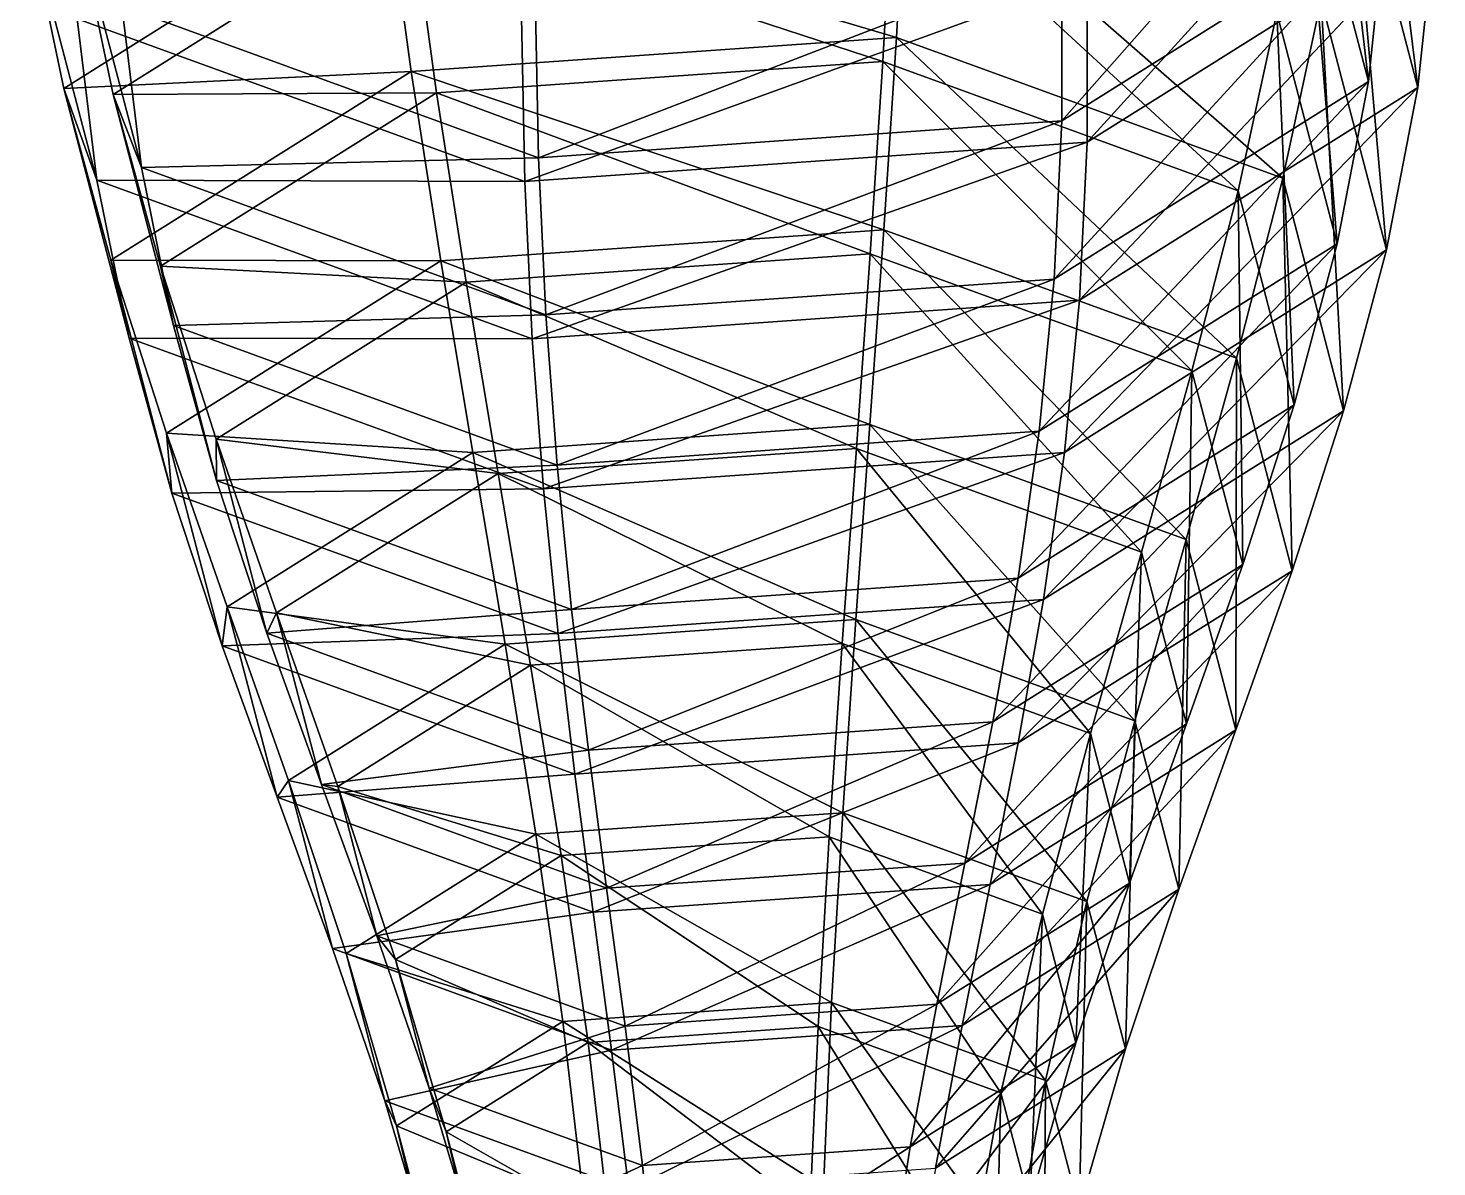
# Model space of a CAD drawing. Header units: metres. Extents: x -147 to 133, y -41 to 845.
# Drawn here: x -141.7 to 133, y 259.7 to 481.7 of the extents above; entities that cross this region are included whole.
import ezdxf

# ---------------------------------------------------------------- set-up
doc = ezdxf.new("R2010")
doc.units = ezdxf.units.M

msp = doc.modelspace()

# ---------------------------------------------------------------- linework, layer by layer
for points in [[(107.18843, 518.81384, -1695.3738), (110.17058, 552.2211, -1711.4781), (119.623184, 471.29376, -1782.3645), (119.62328, 471.29385, -1782.3644)], [(119.623184, 471.29376, -1782.3645), (110.17058, 552.2211, -1711.4781), (122.97786, 503.2774, -1801.075), (122.97796, 503.2775, -1801.0748)], [(115.878456, 521.2773, -1691.0825), (118.86061, 554.6846, -1707.1869), (129.26587, 470.11655, -1784.7378), (129.26598, 470.11664, -1784.7377)], [(129.26587, 470.11655, -1784.7378), (118.86061, 554.6846, -1707.1869), (132.62056, 502.1002, -1803.4484), (132.62067, 502.10028, -1803.4482)], [(59.84767, 463.6043, -1871.9814), (123.330185, 535.6275, -1819.0466), (59.825836, 495.7193, -1890.3733), (59.825935, 495.7194, -1890.3732)], [(122.97786, 503.2774, -1801.075), (123.330185, 535.6275, -1819.0466), (59.84767, 463.6043, -1871.9814), (59.84777, 463.6044, -1871.9813)], [(64.794464, 459.47604, -1879.629), (132.97287, 534.4503, -1821.4199), (64.77264, 491.59103, -1898.0209), (64.772736, 491.59113, -1898.0208)], [(132.62056, 502.1002, -1803.4484), (132.97287, 534.4503, -1821.4199), (64.794464, 459.47604, -1879.629), (64.79456, 459.47614, -1879.6289)], [(110.42868, 487.1705, -1676.1965), (115.878456, 521.2773, -1691.0825), (123.173035, 438.4672, -1765.3533), (123.173134, 438.4673, -1765.3531)], [(123.173035, 438.4672, -1765.3533), (115.878456, 521.2773, -1691.0825), (129.26587, 470.11655, -1784.7378), (129.26598, 470.11664, -1784.7377)], [(27.58821, 479.87585, -1610.582), (-72.00015, 509.44168, -1631.2957), (29.585299, 516.5691, -1620.6681), (29.585398, 516.5692, -1620.668)], [(27.58821, 479.87585, -1610.582), (29.585299, 516.5691, -1620.6681), (102.92226, 452.4807, -1662.3263), (102.922356, 452.4808, -1662.3262)], [(102.92226, 452.4807, -1662.3263), (29.585299, 516.5691, -1620.6681), (110.42868, 487.1705, -1676.1965), (110.42878, 487.1706, -1676.1964)], [(101.73865, 484.70703, -1680.4878), (107.18843, 518.81384, -1695.3738), (113.53035, 439.6444, -1762.98), (113.53045, 439.6445, -1762.9799)], [(113.53035, 439.6444, -1762.98), (107.18843, 518.81384, -1695.3738), (119.623184, 471.29376, -1782.3645), (119.62328, 471.29385, -1782.3644)], [(24.941347, 475.2148, -1619.024), (-67.05336, 505.31345, -1638.9434), (26.938429, 511.90805, -1629.1102), (26.938528, 511.90814, -1629.1101)], [(24.941347, 475.2148, -1619.024), (26.938429, 511.90805, -1629.1102), (94.23223, 450.01727, -1666.6176), (94.23233, 450.01736, -1666.6174)], [(94.23223, 450.01727, -1666.6176), (26.938429, 511.90805, -1629.1102), (101.73865, 484.70703, -1680.4878), (101.73875, 484.70712, -1680.4877)], [(-134.82028, 469.96344, -1701.8538), (-141.74504, 503.20203, -1718.0342), (-72.00015, 509.44168, -1631.2957), (-72.00005, 509.44177, -1631.2955)], [(-67.07436, 473.23416, -1620.4852), (-134.82028, 469.96344, -1701.8538), (-72.00015, 509.44168, -1631.2957), (-72.00005, 509.44177, -1631.2955)], [(-67.07436, 473.23416, -1620.4852), (-72.00015, 509.44168, -1631.2957), (27.58821, 479.87585, -1610.582), (27.588308, 479.87595, -1610.5819)], [(-134.82028, 469.96344, -1701.8538), (-128.3576, 452.04132, -1811.6895), (-141.74504, 503.20203, -1718.0342), (-141.74493, 503.20212, -1718.034)], [(-128.3576, 452.04132, -1811.6895), (-132.1717, 483.522, -1831.15), (-141.74504, 503.20203, -1718.0342), (-141.74493, 503.20212, -1718.034)], [(-125.17758, 468.78625, -1704.227), (-132.10236, 502.0248, -1720.4076), (-67.05336, 505.31345, -1638.9434), (-67.05326, 505.31354, -1638.9432)], [(-62.12757, 469.10593, -1628.1329), (-125.17758, 468.78625, -1704.227), (-67.05336, 505.31345, -1638.9434), (-67.05326, 505.31354, -1638.9432)], [(-62.12757, 469.10593, -1628.1329), (-67.05336, 505.31345, -1638.9434), (24.941347, 475.2148, -1619.024), (24.941446, 475.2149, -1619.0239)], [(119.623184, 471.29376, -1782.3645), (122.97786, 503.2774, -1801.075), (58.32926, 432.77463, -1851.2084), (58.32936, 432.77472, -1851.2083)], [(58.32926, 432.77463, -1851.2084), (122.97786, 503.2774, -1801.075), (59.84767, 463.6043, -1871.9814), (59.84777, 463.6044, -1871.9813)], [(-125.17758, 468.78625, -1704.227), (-119.66759, 454.50476, -1807.3982), (-132.10236, 502.0248, -1720.4076), (-132.10225, 502.0249, -1720.4075)], [(-119.66759, 454.50476, -1807.3982), (-123.481674, 485.98544, -1826.8588), (-132.10236, 502.0248, -1720.4076), (-132.10225, 502.0249, -1720.4075)], [(129.26587, 470.11655, -1784.7378), (132.62056, 502.1002, -1803.4484), (63.276054, 428.6464, -1858.856), (63.276154, 428.64648, -1858.8558)], [(63.276054, 428.6464, -1858.856), (132.62056, 502.1002, -1803.4484), (64.794464, 459.47604, -1879.629), (64.79456, 459.47614, -1879.6289)], [(-42.239212, 456.44174, -1882.6614), (59.825836, 495.7193, -1890.3733), (-42.86608, 488.51428, -1901.1165), (-42.865982, 488.51437, -1901.1163)], [(59.84767, 463.6043, -1871.9814), (59.825836, 495.7193, -1890.3733), (-42.239212, 456.44174, -1882.6614), (-42.239113, 456.44183, -1882.6613)], [(-44.886086, 451.7807, -1891.1035), (64.77264, 491.59103, -1898.0209), (-45.512947, 483.85324, -1909.5586), (-45.512848, 483.85333, -1909.5585)], [(64.794464, 459.47604, -1879.629), (64.77264, 491.59103, -1898.0209), (-44.886086, 451.7807, -1891.1035), (-44.885986, 451.7808, -1891.1034)], [(-42.239212, 456.44174, -1882.6614), (-42.86608, 488.51428, -1901.1165), (-123.481674, 485.98544, -1826.8588), (-123.481575, 485.98553, -1826.8586)], [(102.92226, 452.4807, -1662.3263), (110.42868, 487.1705, -1676.1965), (114.79812, 407.09647, -1745.4071), (114.79822, 407.09656, -1745.407)], [(114.79812, 407.09647, -1745.4071), (110.42868, 487.1705, -1676.1965), (123.173035, 438.4672, -1765.3533), (123.173134, 438.4673, -1765.3531)], [(-44.886086, 451.7807, -1891.1035), (-45.512947, 483.85324, -1909.5586), (-132.1717, 483.522, -1831.15), (-132.1716, 483.5221, -1831.1499)], [(-128.3576, 452.04132, -1811.6895), (-44.886086, 451.7807, -1891.1035), (-132.1717, 483.522, -1831.15), (-132.1716, 483.5221, -1831.1499)], [(-119.66759, 454.50476, -1807.3982), (-42.239212, 456.44174, -1882.6614), (-123.481674, 485.98544, -1826.8588), (-123.481575, 485.98553, -1826.8586)], [(94.23223, 450.01727, -1666.6176), (101.73865, 484.70703, -1680.4878), (105.15544, 408.27365, -1743.0338), (105.15554, 408.27374, -1743.0337)], [(105.15544, 408.27365, -1743.0338), (101.73865, 484.70703, -1680.4878), (113.53035, 439.6444, -1762.98), (113.53045, 439.6445, -1762.9799)], [(25.133785, 442.3772, -1601.9545), (-67.07436, 473.23416, -1620.4852), (27.58821, 479.87585, -1610.582), (27.588308, 479.87595, -1610.5819)], [(25.133785, 442.3772, -1601.9545), (27.58821, 479.87585, -1610.582), (93.914314, 417.36526, -1649.1974), (93.91441, 417.36536, -1649.1973)], [(93.914314, 417.36526, -1649.1974), (27.58821, 479.87585, -1610.582), (102.92226, 452.4807, -1662.3263), (102.922356, 452.4808, -1662.3262)], [(-125.613396, 436.4463, -1686.235), (-134.82028, 469.96344, -1701.8538), (-67.07436, 473.23416, -1620.4852), (-67.074265, 473.23425, -1620.4851)], [(-61.29384, 436.31332, -1610.9962), (-125.613396, 436.4463, -1686.235), (-67.07436, 473.23416, -1620.4852), (-67.074265, 473.23425, -1620.4851)], [(-61.29384, 436.31332, -1610.9962), (-67.07436, 473.23416, -1620.4852), (25.133785, 442.3772, -1601.9545), (25.133884, 442.3773, -1601.9543)], [(22.486923, 437.7162, -1610.3966), (-62.12757, 469.10593, -1628.1329), (24.941347, 475.2148, -1619.024), (24.941446, 475.2149, -1619.0239)], [(22.486923, 437.7162, -1610.3966), (24.941347, 475.2148, -1619.024), (85.22429, 414.90182, -1653.4886), (85.22439, 414.90192, -1653.4885)], [(85.22429, 414.90182, -1653.4886), (24.941347, 475.2148, -1619.024), (94.23223, 450.01727, -1666.6176), (94.23233, 450.01736, -1666.6174)], [(-125.613396, 436.4463, -1686.235), (-122.07588, 421.26016, -1791.0105), (-134.82028, 469.96344, -1701.8538), (-134.82018, 469.96353, -1701.8536)], [(-122.07588, 421.26016, -1791.0105), (-128.3576, 452.04132, -1811.6895), (-134.82028, 469.96344, -1701.8538), (-134.82018, 469.96353, -1701.8536)], [(113.53035, 439.6444, -1762.98), (119.623184, 471.29376, -1782.3645), (55.40616, 403.11722, -1828.2637), (55.406258, 403.1173, -1828.2635)], [(55.40616, 403.11722, -1828.2637), (119.623184, 471.29376, -1782.3645), (58.32926, 432.77463, -1851.2084), (58.32936, 432.77472, -1851.2083)], [(123.173035, 438.4672, -1765.3533), (129.26587, 470.11655, -1784.7378), (60.35295, 398.98898, -1835.9114), (60.35305, 398.98907, -1835.9113)], [(60.35295, 398.98898, -1835.9114), (129.26587, 470.11655, -1784.7378), (63.276054, 428.6464, -1858.856), (63.276154, 428.64648, -1858.8558)], [(-115.9707, 435.2691, -1688.6083), (-125.17758, 468.78625, -1704.227), (-62.12757, 469.10593, -1628.1329), (-62.127472, 469.10602, -1628.1328)], [(-115.9707, 435.2691, -1688.6083), (-113.38585, 423.72363, -1786.7192), (-125.17758, 468.78625, -1704.227), (-125.17748, 468.78635, -1704.2269)], [(-113.38585, 423.72363, -1786.7192), (-119.66759, 454.50476, -1807.3982), (-125.17758, 468.78625, -1704.227), (-125.17748, 468.78635, -1704.2269)], [(-56.34704, 432.18506, -1618.6439), (-115.9707, 435.2691, -1688.6083), (-62.12757, 469.10593, -1628.1329), (-62.127472, 469.10602, -1628.1328)], [(-56.34704, 432.18506, -1618.6439), (-62.12757, 469.10593, -1628.1329), (22.486923, 437.7162, -1610.3966), (22.487022, 437.71628, -1610.3965)], [(-40.788223, 425.8204, -1861.5778), (59.84767, 463.6043, -1871.9814), (-42.239212, 456.44174, -1882.6614), (-42.239113, 456.44183, -1882.6613)], [(58.32926, 432.77463, -1851.2084), (59.84767, 463.6043, -1871.9814), (-40.788223, 425.8204, -1861.5778), (-40.788124, 425.8205, -1861.5776)], [(-43.435097, 421.15936, -1870.0198), (64.794464, 459.47604, -1879.629), (-44.886086, 451.7807, -1891.1035), (-44.885986, 451.7808, -1891.1034)], [(63.276054, 428.6464, -1858.856), (64.794464, 459.47604, -1879.629), (-43.435097, 421.15936, -1870.0198), (-43.434998, 421.15945, -1870.0197)], [(-40.788223, 425.8204, -1861.5778), (-42.239212, 456.44174, -1882.6614), (-119.66759, 454.50476, -1807.3982), (-119.66749, 454.50485, -1807.3981)], [(-113.38585, 423.72363, -1786.7192), (-40.788223, 425.8204, -1861.5778), (-119.66759, 454.50476, -1807.3982), (-119.66749, 454.50485, -1807.3981)], [(-122.07588, 421.26016, -1791.0105), (-43.435097, 421.15936, -1870.0198), (-128.3576, 452.04132, -1811.6895), (-128.3575, 452.0414, -1811.6893)], [(-43.435097, 421.15936, -1870.0198), (-44.886086, 451.7807, -1891.1035), (-128.3576, 452.04132, -1811.6895), (-128.3575, 452.0414, -1811.6893)], [(93.914314, 417.36526, -1649.1974), (102.92226, 452.4807, -1662.3263), (104.757065, 375.9291, -1725.0509), (104.757164, 375.9292, -1725.0508)], [(104.757065, 375.9291, -1725.0509), (102.92226, 452.4807, -1662.3263), (114.79812, 407.09647, -1745.4071), (114.79822, 407.09656, -1745.407)], [(85.22429, 414.90182, -1653.4886), (94.23223, 450.01727, -1666.6176), (95.11437, 377.1063, -1722.6775), (95.11447, 377.10638, -1722.6774)], [(95.11437, 377.1063, -1722.6775), (94.23223, 450.01727, -1666.6176), (105.15544, 408.27365, -1743.0338), (105.15554, 408.27374, -1743.0337)], [(22.42313, 404.4274, -1594.1443), (-61.29384, 436.31332, -1610.9962), (25.133785, 442.3772, -1601.9545), (25.133884, 442.3773, -1601.9543)], [(22.42313, 404.4274, -1594.1443), (25.133785, 442.3772, -1601.9545), (84.06515, 382.01135, -1636.484), (84.06525, 382.01144, -1636.4839)], [(84.06515, 382.01135, -1636.484), (25.133785, 442.3772, -1601.9545), (93.914314, 417.36526, -1649.1974), (93.91441, 417.36536, -1649.1973)], [(105.15544, 408.27365, -1743.0338), (113.53035, 439.6444, -1762.98), (51.31231, 374.43686, -1803.5092), (51.31241, 374.43695, -1803.509)], [(51.31231, 374.43686, -1803.5092), (113.53035, 439.6444, -1762.98), (55.40616, 403.11722, -1828.2637), (55.406258, 403.1173, -1828.2635)], [(19.776264, 399.76636, -1602.5863), (-56.34704, 432.18506, -1618.6439), (22.486923, 437.7162, -1610.3966), (22.487022, 437.71628, -1610.3965)], [(19.776264, 399.76636, -1602.5863), (22.486923, 437.7162, -1610.3966), (75.37512, 379.5479, -1640.7753), (75.37522, 379.548, -1640.7751)], [(75.37512, 379.5479, -1640.7753), (22.486923, 437.7162, -1610.3966), (85.22429, 414.90182, -1653.4886), (85.22439, 414.90192, -1653.4885)], [(114.79812, 407.09647, -1745.4071), (123.173035, 438.4672, -1765.3533), (56.2591, 370.30862, -1811.1567), (56.2592, 370.30872, -1811.1566)], [(56.2591, 370.30862, -1811.1567), (123.173035, 438.4672, -1765.3533), (60.35295, 398.98898, -1835.9114), (60.35305, 398.98907, -1835.9113)], [(-114.7404, 402.7257, -1671.0262), (-113.73752, 391.06207, -1769.3158), (-125.613396, 436.4463, -1686.235), (-125.6133, 436.44638, -1686.2349)], [(-113.73752, 391.06207, -1769.3158), (-122.07588, 421.26016, -1791.0105), (-125.613396, 436.4463, -1686.235), (-125.6133, 436.44638, -1686.2349)], [(-114.7404, 402.7257, -1671.0262), (-125.613396, 436.4463, -1686.235), (-61.29384, 436.31332, -1610.9962), (-61.29374, 436.31342, -1610.9961)], [(-105.09771, 401.54852, -1673.3995), (-105.04749, 393.5255, -1765.0245), (-115.9707, 435.2691, -1688.6083), (-115.970604, 435.2692, -1688.6082)], [(-105.04749, 393.5255, -1765.0245), (-113.38585, 423.72363, -1786.7192), (-115.9707, 435.2691, -1688.6083), (-115.970604, 435.2692, -1688.6082)], [(-105.09771, 401.54852, -1673.3995), (-115.9707, 435.2691, -1688.6083), (-56.34704, 432.18506, -1618.6439), (-56.34694, 432.18515, -1618.6438)], [(-55.03444, 398.99286, -1602.2476), (-114.7404, 402.7257, -1671.0262), (-61.29384, 436.31332, -1610.9962), (-61.29374, 436.31342, -1610.9961)], [(-55.03444, 398.99286, -1602.2476), (-61.29384, 436.31332, -1610.9962), (22.42313, 404.4274, -1594.1443), (22.42323, 404.4275, -1594.1442)], [(-50.087646, 394.86462, -1609.8953), (-105.09771, 401.54852, -1673.3995), (-56.34704, 432.18506, -1618.6439), (-56.34694, 432.18515, -1618.6438)], [(-50.087646, 394.86462, -1609.8953), (-56.34704, 432.18506, -1618.6439), (19.776264, 399.76636, -1602.5863), (19.776363, 399.76645, -1602.5862)], [(-38.585617, 396.5226, -1838.0969), (58.32926, 432.77463, -1851.2084), (-40.788223, 425.8204, -1861.5778), (-40.788124, 425.8205, -1861.5776)], [(55.40616, 403.11722, -1828.2637), (58.32926, 432.77463, -1851.2084), (-38.585617, 396.5226, -1838.0969), (-38.585518, 396.5227, -1838.0968)], [(-41.23249, 391.86157, -1846.539), (63.276054, 428.6464, -1858.856), (-43.435097, 421.15936, -1870.0198), (-43.434998, 421.15945, -1870.0197)], [(60.35295, 398.98898, -1835.9114), (63.276054, 428.6464, -1858.856), (-41.23249, 391.86157, -1846.539), (-41.23239, 391.86166, -1846.5388)], [(-38.585617, 396.5226, -1838.0969), (-40.788223, 425.8204, -1861.5778), (-113.38585, 423.72363, -1786.7192), (-113.38575, 423.72372, -1786.7191)], [(-105.04749, 393.5255, -1765.0245), (-38.585617, 396.5226, -1838.0969), (-113.38585, 423.72363, -1786.7192), (-113.38575, 423.72372, -1786.7191)], [(-113.73752, 391.06207, -1769.3158), (-41.23249, 391.86157, -1846.539), (-122.07588, 421.26016, -1791.0105), (-122.07578, 421.26025, -1791.0104)], [(-41.23249, 391.86157, -1846.539), (-43.435097, 421.15936, -1870.0198), (-122.07588, 421.26016, -1791.0105), (-122.07578, 421.26025, -1791.0104)], [(75.37512, 379.5479, -1640.7753), (85.22429, 414.90182, -1653.4886), (84.13988, 346.05292, -1702.0916), (84.13998, 346.053, -1702.0914)], [(84.06515, 382.01135, -1636.484), (93.914314, 417.36526, -1649.1974), (93.78257, 344.87573, -1704.4648), (93.78267, 344.87582, -1704.4647)], [(84.13988, 346.05292, -1702.0916), (85.22429, 414.90182, -1653.4886), (95.11437, 377.1063, -1722.6775), (95.11447, 377.10638, -1722.6774)], [(93.78257, 344.87573, -1704.4648), (93.914314, 417.36526, -1649.1974), (104.757065, 375.9291, -1725.0509), (104.757164, 375.9292, -1725.0508)], [(95.11437, 377.1063, -1722.6775), (105.15544, 408.27365, -1743.0338), (46.363724, 346.4698, -1777.4331), (46.363823, 346.46988, -1777.433)], [(46.363724, 346.4698, -1777.4331), (105.15544, 408.27365, -1743.0338), (51.31231, 374.43686, -1803.5092), (51.31241, 374.43695, -1803.509)], [(104.757065, 375.9291, -1725.0509), (114.79812, 407.09647, -1745.4071), (51.310516, 342.34152, -1785.0808), (51.310616, 342.3416, -1785.0807)], [(51.310516, 342.34152, -1785.0808), (114.79812, 407.09647, -1745.4071), (56.2591, 370.30862, -1811.1567), (56.2592, 370.30872, -1811.1566)], [(19.675331, 366.41217, -1586.4525), (-55.03444, 398.99286, -1602.2476), (22.42313, 404.4274, -1594.1443), (22.42323, 404.4275, -1594.1442)], [(19.675331, 366.41217, -1586.4525), (22.42313, 404.4274, -1594.1443), (74.09403, 346.6229, -1623.8308), (74.09413, 346.623, -1623.8307)], [(74.09403, 346.6229, -1623.8308), (22.42313, 404.4274, -1594.1443), (84.06515, 382.01135, -1636.484), (84.06525, 382.01144, -1636.4839)], [(-102.93396, 368.8912, -1656.0472), (-103.89764, 361.28958, -1746.8796), (-114.7404, 402.7257, -1671.0262), (-114.7403, 402.7258, -1671.0261)], [(-103.89764, 361.28958, -1746.8796), (-113.73752, 391.06207, -1769.3158), (-114.7404, 402.7257, -1671.0262), (-114.7403, 402.7258, -1671.0261)], [(-102.93396, 368.8912, -1656.0472), (-114.7404, 402.7257, -1671.0262), (-55.03444, 398.99286, -1602.2476), (-55.03434, 398.99295, -1602.2474)], [(-93.29127, 367.71402, -1658.4207), (-95.20761, 363.75305, -1742.5884), (-105.09771, 401.54852, -1673.3995), (-105.09761, 401.5486, -1673.3994)], [(-95.20761, 363.75305, -1742.5884), (-105.04749, 393.5255, -1765.0245), (-105.09771, 401.54852, -1673.3995), (-105.09761, 401.5486, -1673.3994)], [(-93.29127, 367.71402, -1658.4207), (-105.09771, 401.54852, -1673.3995), (-50.087646, 394.86462, -1609.8953), (-50.087547, 394.86472, -1609.8951)], [(-35.7566, 368.32797, -1812.618), (55.40616, 403.11722, -1828.2637), (-38.585617, 396.5226, -1838.0969), (-38.585518, 396.5227, -1838.0968)], [(51.31231, 374.43686, -1803.5092), (55.40616, 403.11722, -1828.2637), (-35.7566, 368.32797, -1812.618), (-35.7565, 368.32806, -1812.6179)], [(-48.705627, 361.61447, -1593.6063), (-102.93396, 368.8912, -1656.0472), (-55.03444, 398.99286, -1602.2476), (-55.03434, 398.99295, -1602.2474)], [(-48.705627, 361.61447, -1593.6063), (-55.03444, 398.99286, -1602.2476), (19.675331, 366.41217, -1586.4525), (19.67543, 366.41226, -1586.4524)], [(17.028465, 361.75116, -1594.8945), (-50.087646, 394.86462, -1609.8953), (19.776264, 399.76636, -1602.5863), (19.776363, 399.76645, -1602.5862)], [(-38.403465, 363.66693, -1821.06), (60.35295, 398.98898, -1835.9114), (-41.23249, 391.86157, -1846.539), (-41.23239, 391.86166, -1846.5388)], [(56.2591, 370.30862, -1811.1567), (60.35295, 398.98898, -1835.9114), (-38.403465, 363.66693, -1821.06), (-38.403366, 363.66702, -1821.0599)], [(17.028465, 361.75116, -1594.8945), (19.776264, 399.76636, -1602.5863), (65.40401, 344.15945, -1628.1221), (65.404106, 344.15955, -1628.122)], [(65.40401, 344.15945, -1628.1221), (19.776264, 399.76636, -1602.5863), (75.37512, 379.5479, -1640.7753), (75.37522, 379.548, -1640.7751)], [(-35.7566, 368.32797, -1812.618), (-38.585617, 396.5226, -1838.0969), (-105.04749, 393.5255, -1765.0245), (-105.04739, 393.5256, -1765.0244)], [(-95.20761, 363.75305, -1742.5884), (-35.7566, 368.32797, -1812.618), (-105.04749, 393.5255, -1765.0245), (-105.04739, 393.5256, -1765.0244)], [(-43.758835, 357.4862, -1601.2539), (-93.29127, 367.71402, -1658.4207), (-50.087646, 394.86462, -1609.8953), (-50.087547, 394.86472, -1609.8951)], [(-43.758835, 357.4862, -1601.2539), (-50.087646, 394.86462, -1609.8953), (17.028465, 361.75116, -1594.8945), (17.028564, 361.75125, -1594.8944)], [(-38.403465, 363.66693, -1821.06), (-41.23249, 391.86157, -1846.539), (-113.73752, 391.06207, -1769.3158), (-113.73742, 391.06216, -1769.3157)], [(-103.89764, 361.28958, -1746.8796), (-38.403465, 363.66693, -1821.06), (-113.73752, 391.06207, -1769.3158), (-113.73742, 391.06216, -1769.3157)], [(74.09403, 346.6229, -1623.8308), (84.06515, 382.01135, -1636.484), (82.672745, 313.8389, -1683.8456), (82.672844, 313.839, -1683.8455)], [(82.672745, 313.8389, -1683.8456), (84.06515, 382.01135, -1636.484), (93.78257, 344.87573, -1704.4648), (93.78267, 344.87582, -1704.4647)], [(65.40401, 344.15945, -1628.1221), (75.37512, 379.5479, -1640.7753), (73.03005, 315.01608, -1681.4722), (73.03015, 315.01617, -1681.472)], [(73.03005, 315.01608, -1681.4722), (75.37512, 379.5479, -1640.7753), (84.13988, 346.05292, -1702.0916), (84.13998, 346.053, -1702.0914)], [(84.13988, 346.05292, -1702.0916), (95.11437, 377.1063, -1722.6775), (40.93627, 318.90237, -1750.6168), (40.93637, 318.90247, -1750.6167)], [(40.93627, 318.90237, -1750.6168), (95.11437, 377.1063, -1722.6775), (46.363724, 346.4698, -1777.4331), (46.363823, 346.46988, -1777.433)], [(-32.47023, 340.93866, -1785.6804), (51.31231, 374.43686, -1803.5092), (-35.7566, 368.32797, -1812.618), (-35.7565, 368.32806, -1812.6179)], [(46.363724, 346.4698, -1777.4331), (51.31231, 374.43686, -1803.5092), (-32.47023, 340.93866, -1785.6804), (-32.47013, 340.93875, -1785.6803)], [(93.78257, 344.87573, -1704.4648), (104.757065, 375.9291, -1725.0509), (45.883064, 314.7741, -1758.2644), (45.883163, 314.7742, -1758.2643)], [(45.883064, 314.7741, -1758.2644), (104.757065, 375.9291, -1725.0509), (51.310516, 342.34152, -1785.0808), (51.310616, 342.3416, -1785.0807)], [(-93.21653, 331.7556, -1724.0281), (-103.89764, 361.28958, -1746.8796), (-102.93396, 368.8912, -1656.0472), (-102.93386, 368.8913, -1656.0471)], [(-90.992195, 335.0402, -1641.1016), (-93.21653, 331.7556, -1724.0281), (-102.93396, 368.8912, -1656.0472), (-102.93386, 368.8913, -1656.0471)], [(-90.992195, 335.0402, -1641.1016), (-102.93396, 368.8912, -1656.0472), (-48.705627, 361.61447, -1593.6063), (-48.70553, 361.61456, -1593.6062)], [(-32.47023, 340.93866, -1785.6804), (-35.7566, 368.32797, -1812.618), (-95.20761, 363.75305, -1742.5884), (-95.20751, 363.75314, -1742.5883)], [(-35.117096, 336.27765, -1794.1226), (56.2591, 370.30862, -1811.1567), (-38.403465, 363.66693, -1821.06), (-38.403366, 363.66702, -1821.0599)], [(51.310516, 342.34152, -1785.0808), (56.2591, 370.30862, -1811.1567), (-35.117096, 336.27765, -1794.1226), (-35.116997, 336.27774, -1794.1224)], [(-84.526505, 334.21906, -1719.7368), (-95.20761, 363.75305, -1742.5884), (-93.29127, 367.71402, -1658.4207), (-93.29117, 367.7141, -1658.4205)], [(-81.3495, 333.863, -1643.475), (-84.526505, 334.21906, -1719.7368), (-93.29127, 367.71402, -1658.4207), (-93.29117, 367.7141, -1658.4205)], [(-81.3495, 333.863, -1643.475), (-93.29127, 367.71402, -1658.4207), (-43.758835, 357.4862, -1601.2539), (-43.758736, 357.4863, -1601.2538)], [(17.112066, 328.7219, -1578.1722), (-48.705627, 361.61447, -1593.6063), (19.675331, 366.41217, -1586.4525), (19.67543, 366.41226, -1586.4524)], [(17.112066, 328.7219, -1578.1722), (19.675331, 366.41217, -1586.4525), (64.72875, 311.40613, -1610.8784), (64.72885, 311.40622, -1610.8783)], [(64.72875, 311.40613, -1610.8784), (19.675331, 366.41217, -1586.4525), (74.09403, 346.6229, -1623.8308), (74.09413, 346.623, -1623.8307)], [(-35.117096, 336.27765, -1794.1226), (-38.403465, 363.66693, -1821.06), (-103.89764, 361.28958, -1746.8796), (-103.89754, 361.28967, -1746.8795)], [(-84.526505, 334.21906, -1719.7368), (-32.47023, 340.93866, -1785.6804), (-95.20761, 363.75305, -1742.5884), (-95.20751, 363.75314, -1742.5883)], [(-93.21653, 331.7556, -1724.0281), (-35.117096, 336.27765, -1794.1226), (-103.89764, 361.28958, -1746.8796), (-103.89754, 361.28967, -1746.8795)], [(-42.721687, 324.52386, -1584.4318), (-90.992195, 335.0402, -1641.1016), (-48.705627, 361.61447, -1593.6063), (-48.70553, 361.61456, -1593.6062)], [(-42.721687, 324.52386, -1584.4318), (-48.705627, 361.61447, -1593.6063), (17.112066, 328.7219, -1578.1722), (17.112165, 328.722, -1578.1721)], [(14.465198, 324.06085, -1586.6143), (-43.758835, 357.4862, -1601.2539), (17.028465, 361.75116, -1594.8945), (17.028564, 361.75125, -1594.8944)], [(14.465198, 324.06085, -1586.6143), (17.028465, 361.75116, -1594.8945), (56.038727, 308.9427, -1615.1697), (56.038826, 308.94278, -1615.1696)], [(56.038727, 308.9427, -1615.1697), (17.028465, 361.75116, -1594.8945), (65.40401, 344.15945, -1628.1221), (65.404106, 344.15955, -1628.122)], [(-37.774895, 320.3956, -1592.0795), (-81.3495, 333.863, -1643.475), (-43.758835, 357.4862, -1601.2539), (-43.758736, 357.4863, -1601.2538)], [(-37.774895, 320.3956, -1592.0795), (-43.758835, 357.4862, -1601.2539), (14.465198, 324.06085, -1586.6143), (14.465299, 324.06094, -1586.6141)], [(-28.927639, 314.0006, -1757.9258), (46.363724, 346.4698, -1777.4331), (-32.47023, 340.93866, -1785.6804), (-32.47013, 340.93875, -1785.6803)], [(40.93627, 318.90237, -1750.6168), (46.363724, 346.4698, -1777.4331), (-28.927639, 314.0006, -1757.9258), (-28.92754, 314.0007, -1757.9257)], [(64.72875, 311.40613, -1610.8784), (74.09403, 346.6229, -1623.8308), (72.235176, 282.71994, -1663.3917), (72.235275, 282.72003, -1663.3916)], [(72.235176, 282.71994, -1663.3917), (74.09403, 346.6229, -1623.8308), (82.672745, 313.8389, -1683.8456), (82.672844, 313.839, -1683.8455)], [(73.03005, 315.01608, -1681.4722), (84.13988, 346.05292, -1702.0916), (35.439392, 291.39288, -1723.6931), (35.43949, 291.39297, -1723.693)], [(35.439392, 291.39288, -1723.6931), (84.13988, 346.05292, -1702.0916), (40.93627, 318.90237, -1750.6168), (40.93637, 318.90247, -1750.6167)], [(82.672745, 313.8389, -1683.8456), (93.78257, 344.87573, -1704.4648), (40.386192, 287.26462, -1731.3408), (40.38629, 287.2647, -1731.3407)], [(40.386192, 287.26462, -1731.3408), (93.78257, 344.87573, -1704.4648), (45.883064, 314.7741, -1758.2644), (45.883163, 314.7742, -1758.2643)], [(56.038727, 308.9427, -1615.1697), (65.40401, 344.15945, -1628.1221), (62.59249, 283.89713, -1661.0183), (62.59259, 283.89722, -1661.0182)], [(62.59249, 283.89713, -1661.0183), (65.40401, 344.15945, -1628.1221), (73.03005, 315.01608, -1681.4722), (73.03015, 315.01617, -1681.472)], [(-28.927639, 314.0006, -1757.9258), (-32.47023, 340.93866, -1785.6804), (-84.526505, 334.21906, -1719.7368), (-84.526405, 334.21915, -1719.7367)], [(-31.574505, 309.33957, -1766.3678), (51.310516, 342.34152, -1785.0808), (-35.117096, 336.27765, -1794.1226), (-35.116997, 336.27774, -1794.1224)], [(45.883064, 314.7741, -1758.2644), (51.310516, 342.34152, -1785.0808), (-31.574505, 309.33957, -1766.3678), (-31.574406, 309.33966, -1766.3677)], [(-31.574505, 309.33957, -1766.3678), (-35.117096, 336.27765, -1794.1226), (-93.21653, 331.7556, -1724.0281), (-93.21643, 331.7557, -1724.028)], [(-82.413475, 302.2562, -1701.1163), (-93.21653, 331.7556, -1724.0281), (-90.992195, 335.0402, -1641.1016), (-90.992096, 335.04028, -1641.1014)], [(-79.72269, 301.2712, -1625.9905), (-82.413475, 302.2562, -1701.1163), (-90.992195, 335.0402, -1641.1016), (-90.992096, 335.04028, -1641.1014)], [(-79.72269, 301.2712, -1625.9905), (-90.992195, 335.0402, -1641.1016), (-42.721687, 324.52386, -1584.4318), (-42.72159, 324.52396, -1584.4316)], [(-73.72345, 304.71964, -1696.8251), (-28.927639, 314.0006, -1757.9258), (-84.526505, 334.21906, -1719.7368), (-84.526405, 334.21915, -1719.7367)], [(-73.72345, 304.71964, -1696.8251), (-84.526505, 334.21906, -1719.7368), (-81.3495, 333.863, -1643.475), (-81.3494, 333.8631, -1643.4749)], [(-70.08, 300.094, -1628.3638), (-73.72345, 304.71964, -1696.8251), (-81.3495, 333.863, -1643.475), (-81.3494, 333.8631, -1643.4749)], [(-70.08, 300.094, -1628.3638), (-81.3495, 333.863, -1643.475), (-37.774895, 320.3956, -1592.0795), (-37.774796, 320.3957, -1592.0793)], [(-82.413475, 302.2562, -1701.1163), (-31.574505, 309.33957, -1766.3678), (-93.21653, 331.7556, -1724.0281), (-93.21643, 331.7557, -1724.028)], [(14.94208, 291.72418, -1568.6376), (-42.721687, 324.52386, -1584.4318), (17.112066, 328.7219, -1578.1722), (17.112165, 328.722, -1578.1721)], [(14.94208, 291.72418, -1568.6376), (17.112066, 328.7219, -1578.1722), (56.65467, 276.55545, -1597.2885), (56.65477, 276.55554, -1597.2883)], [(56.65467, 276.55545, -1597.2885), (17.112066, 328.7219, -1578.1722), (64.72875, 311.40613, -1610.8784), (64.72885, 311.40622, -1610.8783)], [(-37.472763, 288.04666, -1574.121), (-79.72269, 301.2712, -1625.9905), (-42.721687, 324.52386, -1584.4318), (-42.72159, 324.52396, -1584.4316)], [(-37.472763, 288.04666, -1574.121), (-42.721687, 324.52386, -1584.4318), (14.94208, 291.72418, -1568.6376), (14.942181, 291.72427, -1568.6375)], [(12.295211, 287.06314, -1577.0796), (-37.774895, 320.3956, -1592.0795), (14.465198, 324.06085, -1586.6143), (14.465299, 324.06094, -1586.6141)], [(12.295211, 287.06314, -1577.0796), (14.465198, 324.06085, -1586.6143), (47.964645, 274.092, -1601.5797), (47.964745, 274.0921, -1601.5796)], [(47.964645, 274.092, -1601.5797), (14.465198, 324.06085, -1586.6143), (56.038727, 308.9427, -1615.1697), (56.038826, 308.94278, -1615.1696)], [(-32.52597, 283.91843, -1581.7687), (-70.08, 300.094, -1628.3638), (-37.774895, 320.3956, -1592.0795), (-37.774796, 320.3957, -1592.0793)], [(-32.52597, 283.91843, -1581.7687), (-37.774895, 320.3956, -1592.0795), (12.295211, 287.06314, -1577.0796), (12.295311, 287.06323, -1577.0795)], [(-25.3479, 287.12793, -1730.0525), (40.93627, 318.90237, -1750.6168), (-28.927639, 314.0006, -1757.9258), (-28.92754, 314.0007, -1757.9257)], [(35.439392, 291.39288, -1723.6931), (40.93627, 318.90237, -1750.6168), (-25.3479, 287.12793, -1730.0525), (-25.347801, 287.12802, -1730.0524)], [(-25.3479, 287.12793, -1730.0525), (-28.927639, 314.0006, -1757.9258), (-73.72345, 304.71964, -1696.8251), (-73.72335, 304.71973, -1696.825)], [(-27.994762, 282.46692, -1738.4946), (45.883064, 314.7741, -1758.2644), (-31.574505, 309.33957, -1766.3678), (-31.574406, 309.33966, -1766.3677)], [(40.386192, 287.26462, -1731.3408), (45.883064, 314.7741, -1758.2644), (-27.994762, 282.46692, -1738.4946), (-27.994663, 282.467, -1738.4945)], [(62.59249, 283.89713, -1661.0183), (73.03005, 315.01608, -1681.4722), (30.287394, 263.59555, -1697.3027), (30.287493, 263.59564, -1697.3026)], [(30.287394, 263.59555, -1697.3027), (73.03005, 315.01608, -1681.4722), (35.439392, 291.39288, -1723.6931), (35.43949, 291.39297, -1723.693)], [(72.235176, 282.71994, -1663.3917), (82.672745, 313.8389, -1683.8456), (35.23419, 259.4673, -1704.9503), (35.23429, 259.46738, -1704.9502)], [(35.23419, 259.4673, -1704.9503), (82.672745, 313.8389, -1683.8456), (40.386192, 287.26462, -1731.3408), (40.38629, 287.2647, -1731.3407)], [(56.65467, 276.55545, -1597.2885), (64.72875, 311.40613, -1610.8784), (63.230362, 251.4261, -1643.2905), (63.23046, 251.42621, -1643.2904)], [(63.230362, 251.4261, -1643.2905), (64.72875, 311.40613, -1610.8784), (72.235176, 282.71994, -1663.3917), (72.235275, 282.72003, -1663.3916)], [(-27.994762, 282.46692, -1738.4946), (-31.574505, 309.33957, -1766.3678), (-82.413475, 302.2562, -1701.1163), (-82.413376, 302.2563, -1701.1162)], [(47.964645, 274.092, -1601.5797), (56.038727, 308.9427, -1615.1697), (53.587677, 252.6033, -1640.9171), (53.587776, 252.60341, -1640.917)], [(53.587677, 252.6033, -1640.9171), (56.038727, 308.9427, -1615.1697), (62.59249, 283.89713, -1661.0183), (62.59259, 283.89722, -1661.0182)], [(-72.216255, 272.58502, -1678.5037), (-27.994762, 282.46692, -1738.4946), (-82.413475, 302.2562, -1701.1163), (-82.413376, 302.2563, -1701.1162)], [(-72.216255, 272.58502, -1678.5037), (-82.413475, 302.2562, -1701.1163), (-79.72269, 301.2712, -1625.9905), (-79.72259, 301.2713, -1625.9904)], [(-63.52623, 275.04846, -1674.2124), (-25.3479, 287.12793, -1730.0525), (-73.72345, 304.71964, -1696.8251), (-73.72335, 304.71973, -1696.825)], [(-63.52623, 275.04846, -1674.2124), (-73.72345, 304.71964, -1696.8251), (-70.08, 300.094, -1628.3638), (-70.0799, 300.0941, -1628.3636)], [(-69.88593, 267.67715, -1610.5267), (-72.216255, 272.58502, -1678.5037), (-79.72269, 301.2712, -1625.9905), (-79.72259, 301.2713, -1625.9904)], [(-69.88593, 267.67715, -1610.5267), (-79.72269, 301.2712, -1625.9905), (-37.472763, 288.04666, -1574.121), (-37.472664, 288.04675, -1574.1208)], [(-60.24324, 266.49997, -1612.9), (-63.52623, 275.04846, -1674.2124), (-70.08, 300.094, -1628.3638), (-70.0799, 300.0941, -1628.3636)], [(-60.24324, 266.49997, -1612.9), (-70.08, 300.094, -1628.3638), (-32.52597, 283.91843, -1581.7687), (-32.52587, 283.91852, -1581.7686)], [(13.346569, 255.73807, -1557.2706), (-37.472763, 288.04666, -1574.121), (14.94208, 291.72418, -1568.6376), (14.942181, 291.72427, -1568.6375)], [(-21.952694, 259.9303, -1702.7678), (35.439392, 291.39288, -1723.6931), (-25.3479, 287.12793, -1730.0525), (-25.347801, 287.12802, -1730.0524)], [(30.287394, 263.59555, -1697.3027), (35.439392, 291.39288, -1723.6931), (-21.952694, 259.9303, -1702.7678), (-21.952595, 259.9304, -1702.7677)], [(13.346569, 255.73807, -1557.2706), (14.94208, 291.72418, -1568.6376), (50.466675, 242.23938, -1582.7671), (50.466774, 242.23949, -1582.767)], [(50.466675, 242.23938, -1582.7671), (14.94208, 291.72418, -1568.6376), (56.65467, 276.55545, -1597.2885), (56.65477, 276.55554, -1597.2883)], [(-33.297485, 252.46544, -1562.1504), (-69.88593, 267.67715, -1610.5267), (-37.472763, 288.04666, -1574.121), (-37.472664, 288.04675, -1574.1208)], [(-21.952694, 259.9303, -1702.7678), (-25.3479, 287.12793, -1730.0525), (-63.52623, 275.04846, -1674.2124), (-63.52613, 275.04855, -1674.2123)], [(-33.297485, 252.46544, -1562.1504), (-37.472763, 288.04666, -1574.121), (13.346569, 255.73807, -1557.2706), (13.346669, 255.73817, -1557.2705)], [(10.699701, 251.07703, -1565.7126), (-32.52597, 283.91843, -1581.7687), (12.295211, 287.06314, -1577.0796), (12.295311, 287.06323, -1577.0795)], [(-24.599558, 255.26926, -1711.21), (40.386192, 287.26462, -1731.3408), (-27.994762, 282.46692, -1738.4946), (-27.994663, 282.467, -1738.4945)], [(35.23419, 259.4673, -1704.9503), (40.386192, 287.26462, -1731.3408), (-24.599558, 255.26926, -1711.21), (-24.599459, 255.26936, -1711.2098)], [(10.699701, 251.07703, -1565.7126), (12.295211, 287.06314, -1577.0796), (41.77665, 239.77594, -1587.0583), (41.77675, 239.77605, -1587.0582)], [(41.77665, 239.77594, -1587.0583), (12.295211, 287.06314, -1577.0796), (47.964645, 274.092, -1601.5797), (47.964745, 274.0921, -1601.5796)], [(-28.350693, 248.33719, -1569.798), (-60.24324, 266.49997, -1612.9), (-32.52597, 283.91843, -1581.7687), (-32.52587, 283.91852, -1581.7686)], [(-28.350693, 248.33719, -1569.798), (-32.52597, 283.91843, -1581.7687), (10.699701, 251.07703, -1565.7126), (10.699801, 251.07713, -1565.7125)], [(53.587677, 252.6033, -1640.9171), (62.59249, 283.89713, -1661.0183), (25.870409, 235.18486, -1672.0486), (25.870508, 235.18497, -1672.0485)], [(25.870409, 235.18486, -1672.0486), (62.59249, 283.89713, -1661.0183), (30.287394, 263.59555, -1697.3027), (30.287493, 263.59564, -1697.3026)], [(-24.599558, 255.26926, -1711.21), (-27.994762, 282.46692, -1738.4946), (-72.216255, 272.58502, -1678.5037), (-72.216156, 272.5851, -1678.5035)], [(63.230362, 251.4261, -1643.2905), (72.235176, 282.71994, -1663.3917), (30.817204, 231.05661, -1679.6962), (30.817303, 231.05672, -1679.696)], [(30.817204, 231.05661, -1679.6962), (72.235176, 282.71994, -1663.3917), (35.23419, 259.4673, -1704.9503), (35.23429, 259.46738, -1704.9502)], [(-54.62021, 245.01128, -1652.2374), (-21.952694, 259.9303, -1702.7678), (-63.52623, 275.04846, -1674.2124), (-63.52613, 275.04855, -1674.2123)], [(-54.62021, 245.01128, -1652.2374), (-63.52623, 275.04846, -1674.2124), (-60.24324, 266.49997, -1612.9), (-60.24314, 266.50006, -1612.8999)], [(50.466675, 242.23938, -1582.7671), (56.65467, 276.55545, -1597.2885), (56.318398, 219.87674, -1623.7043), (56.318497, 219.87685, -1623.7042)], [(56.318398, 219.87674, -1623.7043), (56.65467, 276.55545, -1597.2885), (63.230362, 251.4261, -1643.2905), (63.23046, 251.42621, -1643.2904)], [(-63.31024, 242.54782, -1656.5287), (-24.599558, 255.26926, -1711.21), (-72.216255, 272.58502, -1678.5037), (-72.216156, 272.5851, -1678.5035)], [(-63.31024, 242.54782, -1656.5287), (-72.216255, 272.58502, -1678.5037), (-69.88593, 267.67715, -1610.5267), (-69.88583, 267.67725, -1610.5266)], [(41.77665, 239.77594, -1587.0583), (47.964645, 274.092, -1601.5797), (46.675705, 221.05394, -1621.331), (46.675804, 221.05405, -1621.3309)], [(46.675705, 221.05394, -1621.331), (47.964645, 274.092, -1601.5797), (53.587677, 252.6033, -1640.9171), (53.587776, 252.60341, -1640.917)], [(-62.14202, 234.33858, -1594.5479), (-63.31024, 242.54782, -1656.5287), (-69.88593, 267.67715, -1610.5267), (-69.88583, 267.67725, -1610.5266)], [(-62.14202, 234.33858, -1594.5479), (-69.88593, 267.67715, -1610.5267), (-33.297485, 252.46544, -1562.1504), (-33.297386, 252.46555, -1562.1503)], [(-52.49933, 233.16139, -1596.9211), (-54.62021, 245.01128, -1652.2374), (-60.24324, 266.49997, -1612.9), (-60.24314, 266.50006, -1612.8999)], [(-52.49933, 233.16139, -1596.9211), (-60.24324, 266.49997, -1612.9), (-28.350693, 248.33719, -1569.798), (-28.350594, 248.3373, -1569.7979)], [(-18.950766, 232.04013, -1676.7375), (30.287394, 263.59555, -1697.3027), (-21.952694, 259.9303, -1702.7678), (-21.952595, 259.9304, -1702.7677)], [(25.870409, 235.18486, -1672.0486), (30.287394, 263.59555, -1697.3027), (-18.950766, 232.04013, -1676.7375), (-18.950666, 232.04024, -1676.7374)], [(-18.950766, 232.04013, -1676.7375), (-21.952694, 259.9303, -1702.7678), (-54.62021, 245.01128, -1652.2374), (-54.62011, 245.01138, -1652.2373)]]:
    msp.add_3dface(points)

doc.saveas('drawing.dxf')
